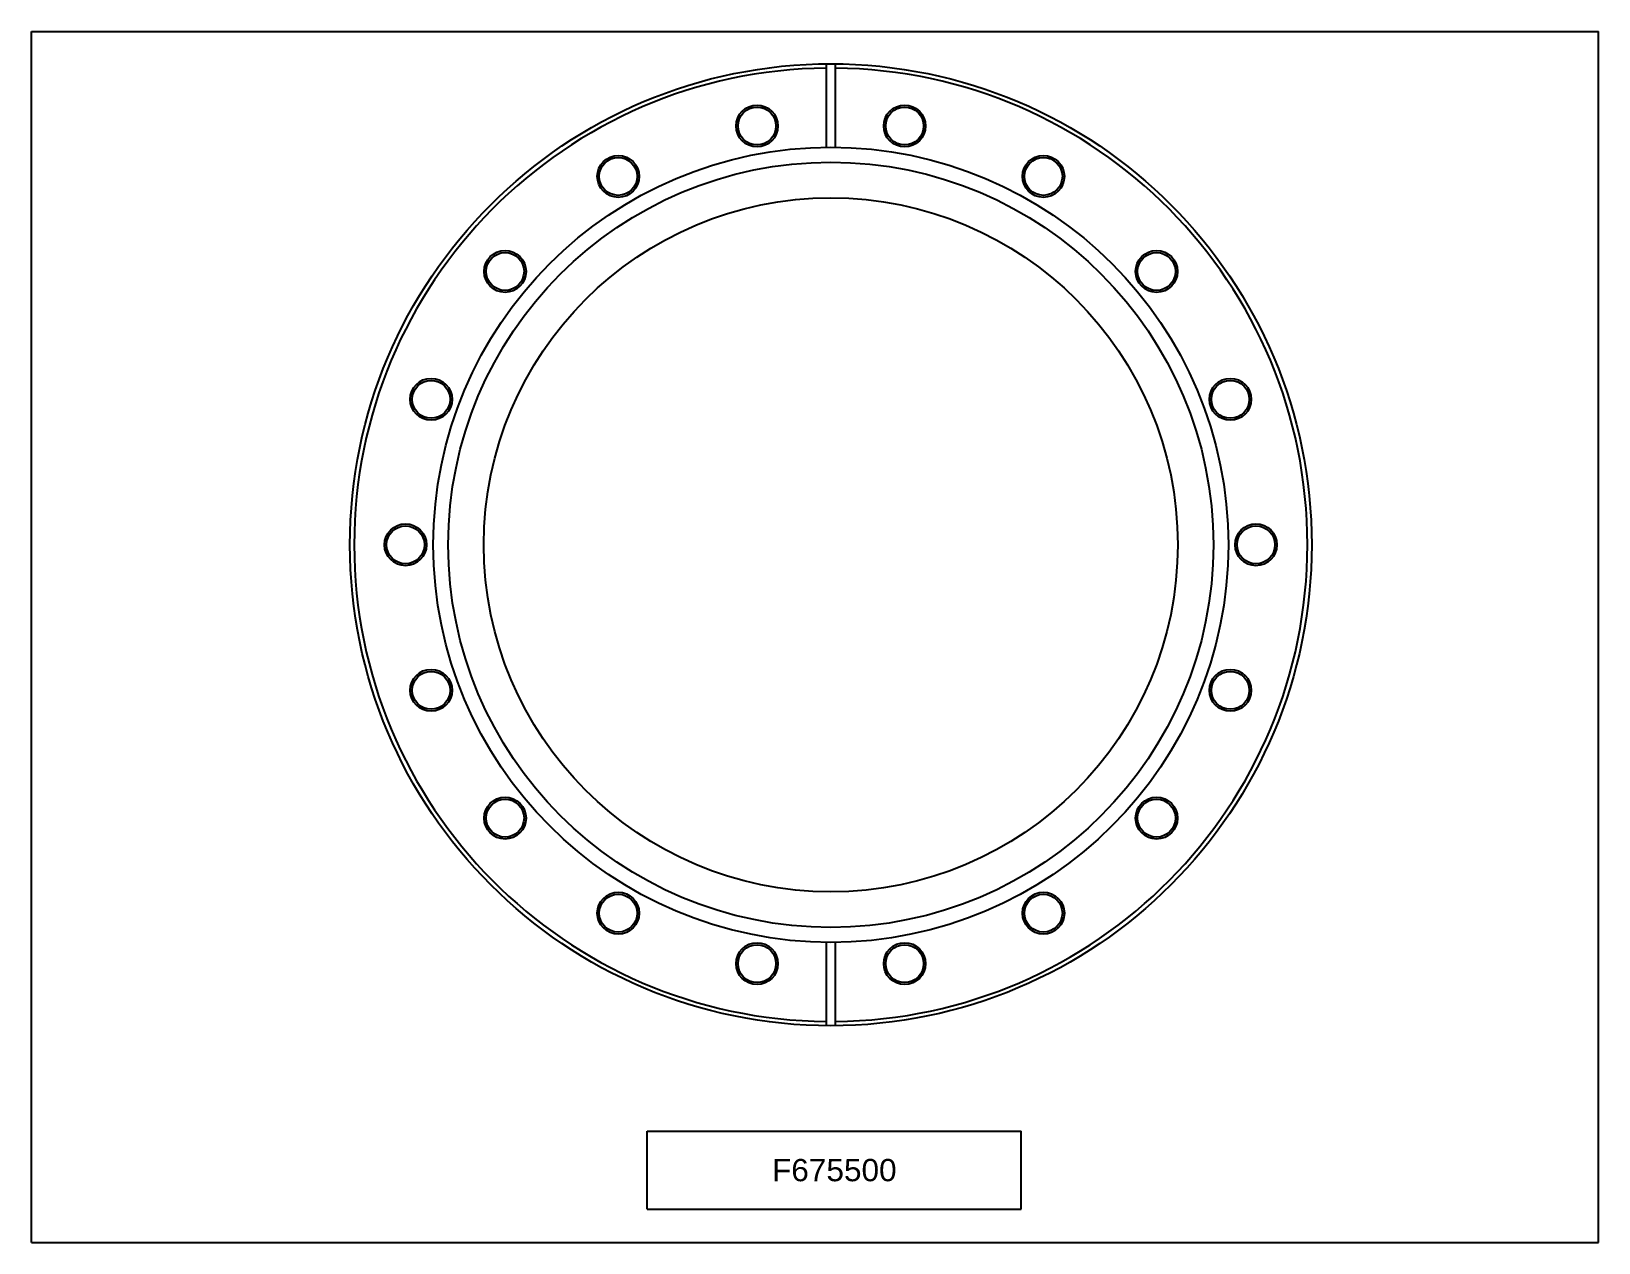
# Model space of a CAD drawing. Extents: x 0 to 11, y 0 to 8.5.
import ezdxf
from ezdxf.enums import TextEntityAlignment as Align

# ---------------------------------------------------------------- set-up
doc = ezdxf.new("R2010")
doc.units = 0
doc.header["$LTSCALE"] = 0.605
doc.layers.get('0').update_dxf_attribs({"linetype": 'CONTINUOUS'})
doc.styles.add('TEXTSTYLE_0', font='txt', dxfattribs={"width": 0.8})

msp = doc.modelspace()

# ---------------------------------------------------------------- linework, layer by layer
at = {"color": 7, "linetype": 'CONTINUOUS'}
for p, q in [((0, 0), (0, 8.5)), ((0, 8.5), (11, 8.5)), ((11, 0), (11, 8.5)), ((5.58, 7.687), (5.58, 8.272)), ((5.642, 8.272), (5.642, 7.687)), ((5.58, 1.522), (5.58, 2.107)), ((5.642, 2.107), (5.642, 1.522)), ((0, 0), (11, 0))]:
    msp.add_line(p, q, dxfattribs=at)
at = {"color": 2, "linetype": 'CONTINUOUS'}
for p, q in [((4.323, 0.236), (4.323, 0.783)), ((4.323, 0.783), (6.948, 0.783)), ((6.948, 0.236), (6.948, 0.783)), ((4.323, 0.236), (6.948, 0.236))]:
    msp.add_line(p, q, dxfattribs=at)
at = {"color": 7, "linetype": 'CONTINUOUS'}
for centre, radius in [((5.611, 4.897), 3.375), ((5.093, 7.836), 0.147), ((5.093, 7.836), 0.133), ((6.129, 7.836), 0.147), ((6.129, 7.836), 0.133), ((5.611, 4.897), 2.79), ((4.119, 7.482), 0.147), ((4.119, 7.482), 0.133), ((7.103, 7.482), 0.147), ((7.103, 7.482), 0.133), ((5.611, 4.897), 2.685), ((5.611, 4.897), 2.435), ((3.325, 6.815), 0.147), ((3.325, 6.815), 0.133), ((7.897, 6.815), 0.147), ((7.897, 6.815), 0.133), ((2.806, 5.918), 0.147), ((2.806, 5.918), 0.133), ((8.415, 5.918), 0.147), ((8.415, 5.918), 0.133), ((2.626, 4.897), 0.147), ((2.626, 4.897), 0.133), ((8.595, 4.897), 0.147), ((8.595, 4.897), 0.133), ((2.806, 3.876), 0.147), ((2.806, 3.876), 0.133), ((8.415, 3.876), 0.147), ((8.415, 3.876), 0.133), ((3.325, 2.979), 0.147), ((3.325, 2.979), 0.133), ((7.897, 2.979), 0.147), ((7.897, 2.979), 0.133), ((4.119, 2.312), 0.147), ((4.119, 2.312), 0.133), ((7.103, 2.312), 0.147), ((7.103, 2.312), 0.133), ((5.093, 1.958), 0.147), ((5.093, 1.958), 0.133), ((6.129, 1.958), 0.147), ((6.129, 1.958), 0.133)]:
    msp.add_circle(centre, radius, dxfattribs=at)
for start, end in [(90.5353, 269.4647), (270.5353, 89.4647)]:
    msp.add_arc((5.611, 4.897), 3.345, start, end, dxfattribs=at)

# ---------------------------------------------------------------- texts
at = {"color": 2, "linetype": 'CONTINUOUS', "style": 'TEXTSTYLE_0'}
msp.add_text('F675500', height=0.1562, dxfattribs=at).set_placement((5.198, 0.431), (6.073, 0.431), align=Align.FIT)

doc.saveas('drawing.dxf')
